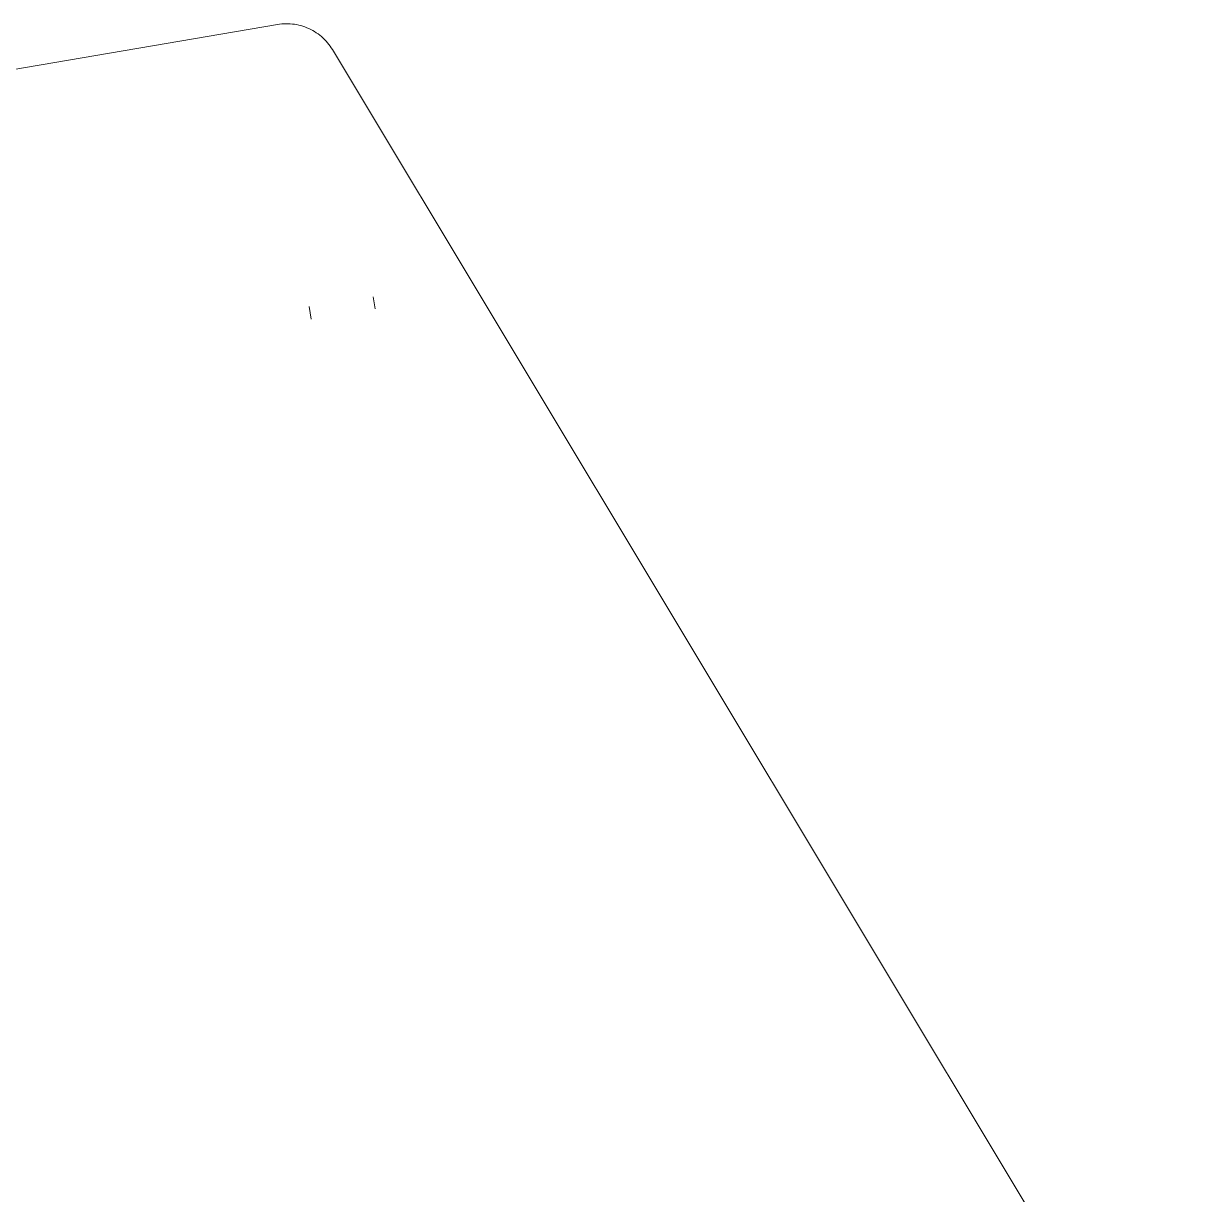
# Model space of a CAD drawing. Header units: millimetres. Extents: x 90978 to 295199, y -4084 to 97293.
# Drawn here: x 161036 to 161700, y 29088 to 29744 of the extents above; entities that cross this region are included whole.
import ezdxf

# ---------------------------------------------------------------- set-up
doc = ezdxf.new("R2010")
doc.units = ezdxf.units.MM
doc.header["$MEASUREMENT"] = 0
doc.layers.add('I-FURN', color=8, linetype='CONTINUOUS', lineweight=9)

msp = doc.modelspace()

# ---------------------------------------------------------------- linework, layer by layer
at = {"layer": 'I-FURN'}
for p, q in [((161178.04, 29743.79), (160443.7, 29618.12)), ((161179.21, 29743.96), (161178.04, 29743.79)), ((161180.41, 29744.09), (161179.21, 29743.96)), ((161181.6, 29744.18), (161180.41, 29744.09)), ((161182.8, 29744.21), (161181.6, 29744.18)), ((161184, 29744.2), (161182.8, 29744.21)), ((161185.2, 29744.14), (161184, 29744.2)), ((161186.4, 29744.03), (161185.2, 29744.14)), ((161187.59, 29743.88), (161186.4, 29744.03)), ((161188.77, 29743.68), (161187.59, 29743.88)), ((161189.94, 29743.43), (161188.77, 29743.68)), ((161191.1, 29743.13), (161189.94, 29743.43)), ((161192.25, 29742.79), (161191.1, 29743.13)), ((161193.39, 29742.4), (161192.25, 29742.79)), ((161194.51, 29741.96), (161193.39, 29742.4)), ((161195.61, 29741.48), (161194.51, 29741.96)), ((161196.69, 29740.96), (161195.61, 29741.48)), ((161197.75, 29740.4), (161196.69, 29740.96)), ((161198.78, 29739.79), (161197.75, 29740.4)), ((161199.79, 29739.14), (161198.78, 29739.79)), ((161200.78, 29738.46), (161199.79, 29739.14)), ((161201.73, 29737.73), (161200.78, 29738.46)), ((161202.66, 29736.97), (161201.73, 29737.73)), ((161203.55, 29736.17), (161202.66, 29736.97)), ((161204.41, 29735.33), (161203.55, 29736.17)), ((161205.24, 29734.46), (161204.41, 29735.33)), ((161206.03, 29733.56), (161205.24, 29734.46)), ((161206.79, 29732.63), (161206.03, 29733.56)), ((161207.5, 29731.67), (161206.79, 29732.63)), ((161208.18, 29730.68), (161207.5, 29731.67)), ((161208.82, 29729.66), (161208.18, 29730.68)), ((161699.67, 28912.24), (161208.82, 29729.66)), ((161231.69, 29591.11), (161232.78, 29584.43)), ((161195.72, 29585.75), (161196.83, 29578.68))]:
    msp.add_line(p, q, dxfattribs=at)

doc.saveas('drawing.dxf')
